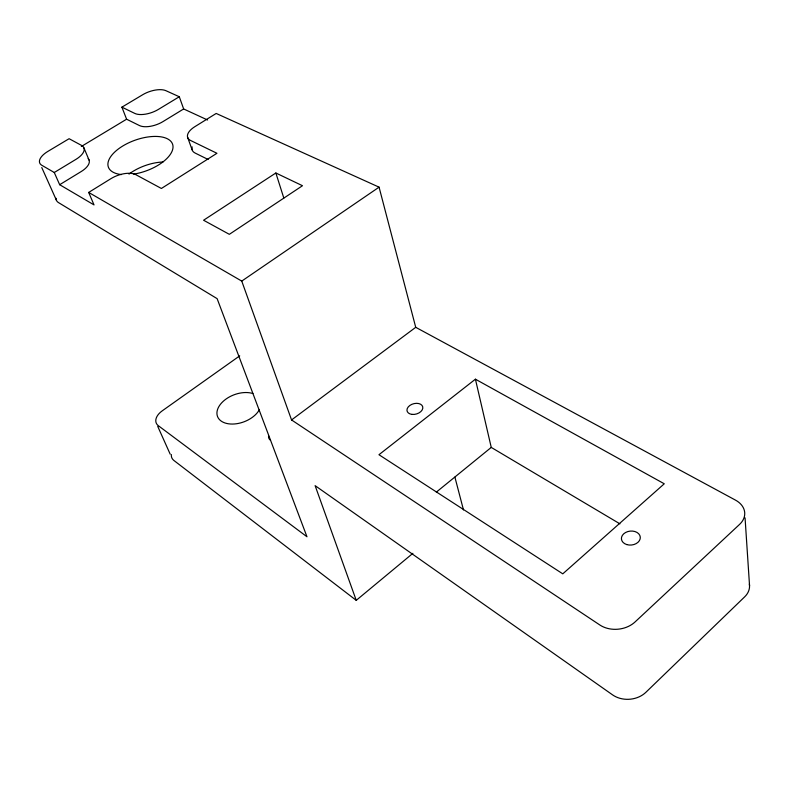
<?xml version="1.0" encoding="UTF-8"?>
<svg xmlns="http://www.w3.org/2000/svg" width="789" height="789" viewBox="0 0 789 789"><rect width="100%" height="100%" fill="white"/><g stroke="black" fill="none" stroke-linecap="round" stroke-linejoin="round"><path stroke-width="1.18" d="M171.361 454.553A15.198 9.616 -23.2 0 0 173.896 460.47L356.243 600.34L412.884 553.336M436.337 492.119L491.251 447.412L475.412 379.193L378.957 454.72L562.784 573.84L664.269 483.785L475.412 379.193M291.555 419.945L415.724 327.317L735.476 500.118A24.084 17.299 -2.3 0 1 739.599 524.379L635.046 621.959A24.725 19.183 -6.1 0 1 599.896 625.016L291.555 419.945L241.75 281.091L88.684 192.427L110.845 178.708A19.094 9.33 -20.4 0 1 135.846 174.694L161.39 188.472L216.945 153.283L190.662 140.521A18.463 8.847 -18.4 0 1 194.863 126.664L216.186 113.448L379.075 187.161L415.724 327.317M239.708 355.859L162.218 410.852A15.553 9.517 -22.9 0 0 158.333 425.695L306.97 536.757L217.123 298.646L58.514 202.605A17.831 8.61 -21.3 0 1 56.108 198.266M241.75 281.091L379.075 187.161M275.854 172.988L203.572 220.239L229.343 234.333L302.483 185.721L275.854 172.988L283.813 198.049M54.263 172.495L75.971 159.348A18.226 8.423 -20.9 0 0 81.632 145.462L69.107 138.706L47.892 151.389A18.216 8.393 -21 0 0 41.807 165.276L54.263 172.495L59.668 184.705L81.188 171.558A18.098 8.492 -20.9 0 0 88.141 158.658M183.65 108.961L162.879 121.654A17.506 8.087 -19.1 0 1 139.485 125.569L126.595 119.208L121.9 107.156L142.779 94.68A17.516 7.929 -19 0 1 165.917 90.696L179.29 96.751L183.65 108.961L207.576 119.997M179.29 96.751L158.352 109.434A17.624 8.018 -19.1 0 1 134.82 113.429L121.9 107.156M81.316 146.488L126.595 119.208M208.128 159.477L195.169 153.076A18.334 8.916 -18.4 0 1 192.171 146.892M59.668 184.705L94.019 204.903L88.684 192.427M491.251 447.412L619.907 523.837M56.325 200.031L41.768 167.564M157.731 426.385L170.187 454.168M89.049 160.059L83.94 147.888M187.585 137.237L192.092 149.752M356.243 600.34L315.117 485.649L612.56 694.862A23.443 19.035 -4.2 0 0 645.895 692.288L744.688 596.829A22.891 17.24 -0.5 0 0 749.372 584.008M454.898 477.118L463.478 509.921M749.55 585.793L745.063 517.87M259.423 409.649A23.049 14.399 -20.9 0 1 228.583 423.811A23.049 14.399 -20.9 0 1 220.595 404.096A23.049 14.399 -20.9 0 1 252.904 393.543M270.489 440.242A9.655 6.243 -20.3 0 1 268.615 435.844M129.001 174.083A33.592 16.579 -19.8 0 1 162.948 162.001M121.496 174.586A34.085 16.322 -19.7 0 1 123.084 145.817A34.085 16.322 -19.7 0 1 172.505 143.983A34.085 16.322 -19.7 0 1 133.726 174.122M412.105 414.403A8.107 5.326 -15.4 0 0 422.726 406.808A8.107 5.326 -15.4 0 0 409.846 405.457A8.107 5.326 -15.4 0 0 412.105 414.403M626.732 544.568A9.478 6.993 -6.1 0 0 640.283 537.092A9.478 6.993 -6.1 0 0 625.549 532.516A9.478 6.993 -6.1 0 0 626.732 544.568"/></g></svg>
